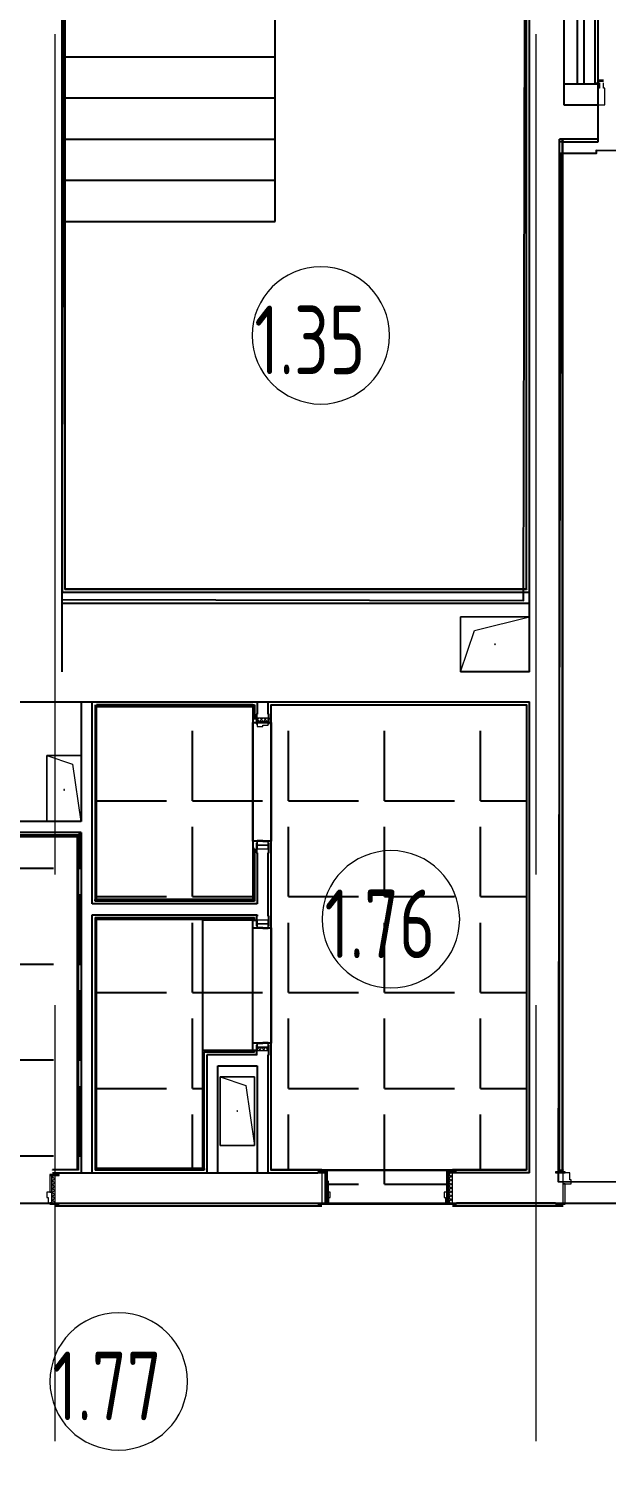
# Model space of a CAD drawing. Header units: millimetres. Extents: x -625 to 415037, y -3642 to 102118.
# Drawn here: x 89235 to 93440, y 11254 to 21816 of the extents above; entities that cross this region are included whole.
import ezdxf

# ---------------------------------------------------------------- set-up
doc = ezdxf.new("R2010")
doc.units = ezdxf.units.MM
doc.linetypes.add('Осевая', pattern=[6350, 1270, -952.5, 3175, -952.5])
doc.layers.add('1) плитка  КР1', color=40, linetype='Continuous')
for name, color, linetype, lineweight in [('A-AREA-IDEN', 7, 'Continuous', 9), ('A-DOOR-FRAM-2', 7, 'Continuous', 5), ('A-GENM', 7, 'Continuous', 9), ('A-GLAZ-CWMG-1', 7, 'Continuous', 20), ('Оси', 7, 'Continuous', 9), ('Оси-2', 7, 'Осевая', 9)]:
    doc.layers.add(name, color=color, linetype=linetype, lineweight=lineweight)
doc.layers.add('A-DOOR-FRAM-1', color=7, linetype='Continuous', lineweight=5, true_color=0xc0c0c0)
doc.styles.add('СПДС', font='ГОСТ тип А.ttf', dxfattribs={"width": 0.9})
pattern_1 = [(45, (-296.384, 104.685), (-14.1421, 14.1421), []), (135, (-296.384, 104.685), (-14.1421, -14.1421), [])]

# ---------------------------------------------------------------- blocks, each defined once
blk = doc.blocks.new('110_Дверь_СКБ_2Ст - Д-1_л_Лестничная клетка EIS60 2-32142534-Объем проектирования 1 этажа')
at = {"layer": 'A-DOOR-FRAM-1'}
for p, q in [((-672, 118), (-742, 118)), ((-742, 118), (-742, 110)), ((-742, 110), (-672, 110)), ((-638, 110), (-688, 110)), ((-688, 110), (-688, 30)), ((-672, 110), (-672, 118)), ((-638, 60), (-638, 110)), ((662, 110), (662, 60)), ((712, 110), (662, 110)), ((768, 118), (698, 118)), ((698, 118), (698, 110)), ((698, 110), (768, 110)), ((712, 30), (712, 110)), ((768, 110), (768, 118)), ((-688, 30), (-628, 30)), ((-672, 30), (-688, 30)), ((-688, 30), (-688, -110)), ((-672, -110), (-672, 30)), ((-628, 60), (-638, 60)), ((-628, 30), (-628, 60)), ((662, 60), (652, 60)), ((652, 60), (652, 30)), ((652, 30), (712, 30)), ((712, 30), (698, 30)), ((698, 30), (698, -110)), ((712, -110), (712, 30)), ((-672, -110), (-742, -110)), ((-742, -110), (-742, -118)), ((-742, -118), (-672, -118)), ((-688, -110), (-672, -110)), ((-672, -118), (-672, -110)), ((698, -110), (712, -110)), ((768, -110), (698, -110)), ((698, -110), (698, -118)), ((698, -118), (768, -118)), ((768, -118), (768, -110))]:
    blk.add_line(p, q, dxfattribs=at)
blk = doc.blocks.new('110_Дверь_СКБ_1Ст_Внутренняя1 - Д-8 950x2100h_охрана-V22-Объем проектирования 1 этажа')
at = {"layer": 'A-DOOR-FRAM-2'}
h = blk.add_hatch(dxfattribs=at)
h.set_pattern_fill('FP_34', color=256, style=0, pattern_type=2)
h.set_pattern_definition([(45, (-296.384, 164.685), (-14.1421, 14.1421), []), (135, (-296.384, 164.685), (-14.1421, -14.1421), [])])
h.paths.add_polyline_path([(-438, 100), (-463, 100), (-463, -100), (-438, -100), (-438, 17)])
at = {"layer": 'A-DOOR-FRAM-1'}
for p, q in [((-423, 108), (-493, 108)), ((-493, 108), (-493, 100)), ((-423, 100), (-423, 108)), ((517, 108), (447, 108)), ((447, 108), (447, 100)), ((517, 100), (517, 108)), ((-493, 100), (-423, 100)), ((-438, 100), (-463, 100)), ((-463, 100), (-463, -100)), ((-413, 100), (-438, 100)), ((-438, 100), (-438, 20)), ((-438, -100), (-438, 100)), ((-423, 100), (-438, 100)), ((-438, 100), (-438, 99)), ((-438, 99), (-423, 99)), ((-438, 20), (-403, 20)), ((-423, 20), (-438, 20)), ((-438, 20), (-438, -100)), ((-423, 99), (-423, 100)), ((-423, -100), (-423, 20)), ((-413, 60), (-413, 100)), ((-403, 60), (-413, 60)), ((-403, 20), (-403, 60)), ((437, 60), (427, 60)), ((427, 60), (427, 20)), ((427, 20), (462, 20)), ((437, 100), (437, 60)), ((462, 100), (437, 100)), ((462, 100), (447, 100)), ((447, 100), (447, 99)), ((447, 100), (517, 100)), ((447, 99), (462, 99)), ((462, 20), (447, 20)), ((447, 20), (447, -100)), ((462, 20), (462, 100)), ((487, 100), (462, 100)), ((462, 100), (462, -100)), ((462, 99), (462, 100)), ((462, -100), (462, 20)), ((487, -100), (487, 100)), ((-423, -100), (-493, -100)), ((-493, -100), (-493, -108)), ((-463, -100), (-438, -100)), ((-438, -100), (-423, -100)), ((-423, -108), (-423, -100)), ((447, -100), (462, -100)), ((517, -100), (447, -100)), ((447, -100), (447, -108)), ((462, -100), (487, -100)), ((517, -108), (517, -100)), ((-493, -108), (-423, -108)), ((447, -108), (517, -108))]:
    blk.add_line(p, q, dxfattribs=at)
blk = doc.blocks.new('110_Дверь_СКБ_1Ст_Внутренняя1 - Д-8_п_ 950x2100h_охрана 2-32201800-Объем проектирования 1 этажа')
at = {"layer": 'A-DOOR-FRAM-2'}
h = blk.add_hatch(dxfattribs=at)
h.set_pattern_fill('FP_89', color=256, style=0, pattern_type=2)
h.set_pattern_definition([(45, (-296.384, 174.685), (-14.1421, 14.1421), []), (135, (-296.384, 174.685), (-14.1421, -14.1421), [])])
h.paths.add_polyline_path([(-438, 110), (-463, 110), (-463, -110), (-438, -109)])
at = {"layer": 'A-DOOR-FRAM-1'}
for p, q in [((-423, 118), (-493, 118)), ((-493, 118), (-493, 110)), ((-493, 110), (-423, 110)), ((-438, 110), (-463, 110)), ((-463, 110), (-463, -110)), ((-413, 110), (-438, 110)), ((-438, 110), (-438, 30)), ((-438, -110), (-438, 110)), ((-423, 110), (-438, 110)), ((-438, 110), (-438, 109)), ((-438, 109), (-423, 109)), ((-423, 110), (-423, 118)), ((-423, 109), (-423, 110)), ((-413, 70), (-413, 110)), ((437, 110), (437, 70)), ((462, 110), (437, 110)), ((517, 118), (447, 118)), ((447, 118), (447, 110)), ((462, 110), (447, 110)), ((447, 110), (447, 109)), ((447, 110), (517, 110)), ((447, 109), (462, 109)), ((462, 30), (462, 110)), ((487, 110), (462, 110)), ((462, 110), (462, -110)), ((462, 109), (462, 110)), ((487, -110), (487, 110)), ((517, 110), (517, 118)), ((-438, 30), (-403, 30)), ((-423, 30), (-438, 30)), ((-438, 30), (-438, -110)), ((-423, -110), (-423, 30)), ((-403, 70), (-413, 70)), ((-403, 30), (-403, 70)), ((437, 70), (427, 70)), ((427, 70), (427, 30)), ((427, 30), (462, 30)), ((462, 30), (447, 30)), ((447, 30), (447, -110)), ((462, -110), (462, 30)), ((-423, -110), (-493, -110)), ((-493, -110), (-493, -118)), ((-493, -118), (-423, -118)), ((-463, -110), (-438, -110)), ((-438, -110), (-423, -110)), ((-423, -118), (-423, -110)), ((447, -110), (462, -110)), ((517, -110), (447, -110)), ((447, -110), (447, -118)), ((447, -118), (517, -118)), ((462, -110), (487, -110)), ((517, -118), (517, -110))]:
    blk.add_line(p, q, dxfattribs=at)
blk = doc.blocks.new('110_Дверь_СКБ_1Ст_Внутренняя1 - Д-7_п__950x2100h_Туалет-32207265-Объем проектирования 1 этажа')
at = {"layer": 'A-DOOR-FRAM-2'}
h = blk.add_hatch(dxfattribs=at)
h.set_pattern_fill('FP_36', color=256, style=0, pattern_type=2)
h.set_pattern_definition(pattern_1)
h.paths.add_polyline_path([(-438, 40), (-463, 40), (-461, -40), (-438, -40)])
at = {"layer": 'A-DOOR-FRAM-1'}
for p, q in [((-423, 48), (-493, 48)), ((-493, 48), (-493, 40)), ((-493, 40), (-423, 40)), ((-438, 40), (-463, 40)), ((-463, 40), (-463, -40)), ((-413, 40), (-438, 40)), ((-438, 40), (-438, -40)), ((-438, -40), (-438, 40)), ((-423, 40), (-438, 40)), ((-438, 40), (-438, 39)), ((-438, 39), (-423, 39)), ((-423, 40), (-423, 48)), ((-423, 39), (-423, 40)), ((-413, 0), (-413, 40)), ((-403, 0), (-413, 0)), ((-403, -40), (-403, 0)), ((437, 0), (427, 0)), ((427, 0), (427, -40)), ((437, 40), (437, 0)), ((462, 40), (437, 40)), ((517, 48), (447, 48)), ((447, 48), (447, 40)), ((462, 40), (447, 40)), ((447, 40), (447, 39)), ((447, 40), (517, 40)), ((447, 39), (462, 39)), ((462, -40), (462, 40)), ((487, 40), (462, 40)), ((462, 40), (462, -40)), ((462, 39), (462, 40)), ((487, -40), (487, 40)), ((517, 40), (517, 48)), ((-423, -40), (-493, -40)), ((-493, -40), (-493, -48)), ((-493, -48), (-423, -48)), ((-463, -40), (-438, -40)), ((-423, -39), (-438, -39)), ((-438, -39), (-438, -40)), ((-438, -40), (-403, -40)), ((-438, -40), (-423, -40)), ((-423, -40), (-423, -39)), ((-423, -48), (-423, -40)), ((427, -40), (462, -40)), ((462, -39), (447, -39)), ((447, -39), (447, -40)), ((447, -40), (462, -40)), ((517, -40), (447, -40)), ((447, -40), (447, -48)), ((447, -48), (517, -48)), ((462, -40), (462, -39)), ((462, -40), (487, -40)), ((517, -48), (517, -40))]:
    blk.add_line(p, q, dxfattribs=at)
blk = doc.blocks.new('110_Дверь_СКБ_1Ст_Внутренняя1 - Д-7_л__950x2100h_Туалет-32209783-Объем проектирования 1 этажа')
at = {"layer": 'A-DOOR-FRAM-2'}
h = blk.add_hatch(dxfattribs=at)
h.set_pattern_fill('FP_36', color=256, style=0, pattern_type=2)
h.set_pattern_definition(pattern_1)
h.paths.add_polyline_path([(-463, -40), (-438, -40), (-438, 40), (-463, 40)])
at = {"layer": 'A-DOOR-FRAM-1'}
for p, q in [((-423, 48), (-493, 48)), ((-493, 48), (-493, 40)), ((-493, 40), (-423, 40)), ((-438, 40), (-463, 40)), ((-463, 40), (-463, -40)), ((-413, 40), (-438, 40)), ((-438, 40), (-438, -40)), ((-438, -40), (-438, 40)), ((-423, 40), (-438, 40)), ((-438, 40), (-438, 39)), ((-438, 39), (-423, 39)), ((-423, 40), (-423, 48)), ((-423, 39), (-423, 40)), ((-413, 0), (-413, 40)), ((-403, 0), (-413, 0)), ((-403, -40), (-403, 0)), ((437, 0), (427, 0)), ((427, 0), (427, -40)), ((437, 40), (437, 0)), ((462, 40), (437, 40)), ((517, 48), (447, 48)), ((447, 48), (447, 40)), ((462, 40), (447, 40)), ((447, 40), (447, 39)), ((447, 40), (517, 40)), ((447, 39), (462, 39)), ((462, -40), (462, 40)), ((487, 40), (462, 40)), ((462, 40), (462, -40)), ((462, 39), (462, 40)), ((487, -40), (487, 40)), ((517, 40), (517, 48)), ((-423, -40), (-493, -40)), ((-493, -40), (-493, -48)), ((-493, -48), (-423, -48)), ((-463, -40), (-438, -40)), ((-423, -39), (-438, -39)), ((-438, -39), (-438, -40)), ((-438, -40), (-403, -40)), ((-438, -40), (-423, -40)), ((-423, -40), (-423, -39)), ((-423, -48), (-423, -40)), ((427, -40), (462, -40)), ((462, -39), (447, -39)), ((447, -39), (447, -40)), ((447, -40), (462, -40)), ((517, -40), (447, -40)), ((447, -40), (447, -48)), ((447, -48), (517, -48)), ((462, -40), (462, -39)), ((462, -40), (487, -40)), ((517, -48), (517, -40))]:
    blk.add_line(p, q, dxfattribs=at)
blk = doc.blocks.new('GM_Отверстие прямоугольное _в плите_ - Отверстие-21716050-Объем проектирования 1 этажа')
at = {"layer": 'A-GENM'}
for p, q in [((-250, -200), (-250, 200)), ((-250, 200), (250, 200)), ((250, 200), (-250, 200)), ((-250, 200), (-250, -200)), ((-150, 100), (250, 200)), ((-250, -200), (-150, 100))]:
    blk.add_line(p, q, dxfattribs=at)
for start, end in [(360, 180), (180, 360)]:
    blk.add_arc((0, 0), 2.5, start, end, dxfattribs=at)
blk = doc.blocks.new('GM_Отверстие прямоугольное _в плите_ - Отверстие-V124-Объем проектирования 1 этажа')
at = {"layer": 'A-GENM'}
for p, q in [((-250, -125), (-250, 125)), ((-250, 125), (-250, -125)), ((-187, 62), (230, 122)), ((-250, -125), (-187, 62)), ((230, -125), (-250, -125)), ((-250, -125), (230, -125))]:
    blk.add_line(p, q, dxfattribs=at)
for start, end in [(360, 180), (180, 360)]:
    blk.add_arc((0, 0), 2.5, start, end, dxfattribs=at)
blk = doc.blocks.new('Прямоугольный импост - Импост структурный с накладкой - 170мм-22855280-Объем проектирования 1 этажа')
at = {"layer": 'A-GLAZ-CWMG-1'}
for p, q in [((0, 160), (-50, 160)), ((-50, 160), (-50, 40)), ((0, 40), (0, 160)), ((-50, 40), (-40, 40)), ((-40, 40), (-40, 0)), ((-10, 0), (-10, 40)), ((-10, 40), (0, 40)), ((0, 0), (-10, 0)), ((0, -10), (0, 0)), ((-40, -10), (0, -10))]:
    blk.add_line(p, q, dxfattribs=at)
blk = doc.blocks.new('GM_Отверстие прямоугольное _в плите_ - Отверстие-V205-Объем проектирования 1 этажа')
at = {"layer": 'A-GENM'}
for p, q in [((-250, -125), (-250, 125)), ((-250, 125), (250, 125)), ((250, 125), (-250, 125)), ((-250, 125), (-250, -125)), ((-187, 62), (250, 125)), ((250, 125), (250, -125)), ((250, -125), (250, 125)), ((-250, -125), (-187, 62)), ((250, -125), (-250, -125)), ((-250, -125), (250, -125))]:
    blk.add_line(p, q, dxfattribs=at)
for start, end in [(360, 180), (180, 360)]:
    blk.add_arc((0, 0), 2.5, start, end, dxfattribs=at)
blk = doc.blocks.new('Марка_Помещения - Номер-25198446-Объем проектирования 1 этажа')
at = {"layer": 'A-AREA-IDEN'}
for start, end in [(360, 180), (180, 360)]:
    blk.add_arc((0, 0), 2.5, start, end, dxfattribs=at)

msp = doc.modelspace()

# ---------------------------------------------------------------- hatches: boundary and pattern name
at = {"layer": '1) плитка  КР1'}
h = msp.add_hatch(dxfattribs=at)
h.set_pattern_fill('ANGLE', color=256, scale=100)
h.set_pattern_definition([(0, (89725.7, 16892.94), (0, 698.5), [508, -190.5]), (90, (89725.7, 16892.94), (-698.5, 4e-14), [508, -190.5])])
h.paths.add_polyline_path([(90864, 16764), (90996, 16764), (90996, 15899), (90864, 15899)])
h.paths.add_polyline_path([(89726, 16882), (90864, 16882), (90864, 15475), (89726, 15475)])
h.paths.add_polyline_path([(92855, 13504), (90996, 13504), (90996, 16893), (92855, 16893)])
h.paths.add_polyline_path([(90498, 14375), (90864, 14375), (90864, 15324), (90498, 15324)])
h.paths.add_polyline_path([(89726, 15331), (90498, 15331), (90498, 13504), (89726, 13504)])
h.paths.add_polyline_path([(90864, 15269), (90996, 15269), (90996, 14428), (90864, 14428)])
h.paths.add_polyline_path([(92275, 13256), (91405, 13256), (91405, 13504), (92275, 13504)])
h = msp.add_hatch(dxfattribs=at)
h.set_pattern_fill('ANGLE', color=256, scale=100)
h.set_pattern_definition([(0, (205553.1, 26879), (0, 698.5), [508, -190.5]), (90, (205553.1, 26879), (-698.5, 4e-14), [508, -190.5])])
h.paths.add_polyline_path([(89584, 15933), (86566, 15933), (86566, 15105), (86944, 15105), (86944, 14483), (86556, 14483), (86556, 14065), (88416, 14065), (88416, 13485), (88475, 13485), (88475, 13484), (88475, 13472), (88515, 13472), (88515, 13464), (88515, 13344), (88535, 13344), (88535, 13304), (88525, 13304), (88525, 13264), (89375, 13264), (89375, 13304), (89365, 13304), (89365, 13344), (89385, 13344), (89385, 13464), (89385, 13472), (89425, 13472), (89425, 13484), (89615, 13484), (89615, 15964), (86535, 15964), (86535, 15074), (86913, 15074), (86913, 14514), (86535, 14514), (86535, 14044), (88395, 14044), (88395, 13464), (88445, 13464), (88445, 13472), (88475, 13472), (88475, 13484), (88416, 13484), (88416, 14065), (86556, 14065), (86555, 14064), (86556, 14064), (86556, 14483), (86555, 14483), (86555, 14494), (86933, 14494), (86933, 15094), (86555, 15094), (86555, 15944), (89595, 15944), (89595, 15933), (89595, 13505), (89584, 13505)])

# ---------------------------------------------------------------- linework, layer by layer
for p, q in [((93125, 26964), (93125, 21414)), ((89475, 17134), (89475, 26714)), ((89475, 26714), (89475, 17714)), ((89495, 26694), (89495, 17734)), ((92854, 17736), (92854, 26276)), ((92855, 17735), (92855, 23214)), ((92875, 17134), (92875, 23214)), ((93225, 21414), (93225, 23214)), ((93275, 21414), (93275, 23214)), ((93355, 21414), (93355, 23214)), ((93375, 21414), (93375, 23214)), ((91025, 21614), (91025, 21914)), ((89496, 20867), (89496, 21862)), ((89495, 21614), (91025, 21614)), ((89495, 21614), (91025, 21614)), ((91025, 21314), (91025, 21614)), ((93375, 21444), (93415, 21444)), ((93375, 21414), (93125, 21414)), ((93125, 21414), (93125, 21264)), ((93355, 21422), (93375, 21422)), ((93375, 21417), (93355, 21417)), ((93375, 20994), (93375, 21414)), ((89495, 21314), (91025, 21314)), ((89495, 21314), (91025, 21314)), ((91025, 21014), (91025, 21314)), ((93125, 21264), (93375, 21264)), ((89495, 21014), (91025, 21014)), ((89495, 21014), (91025, 21014)), ((91025, 20714), (91025, 21014)), ((93095, 13492), (93095, 21014)), ((93375, 21014), (93095, 21014)), ((93115, 20994), (93095, 20994)), ((93116, 20994), (93115, 20994)), ((93125, 21014), (93116, 21004)), ((93116, 21004), (93116, 21014)), ((93116, 21004), (93116, 20994)), ((93116, 20994), (93375, 20994)), ((93116, 13494), (93116, 20994)), ((93116, 20993), (93375, 20993)), ((93117, 21014), (93117, 21005)), ((93117, 20994), (93117, 13494)), ((93375, 20993), (93375, 20994)), ((89496, 20867), (89495, 20867)), ((89496, 20867), (89496, 17734)), ((89495, 20714), (91025, 20714)), ((89495, 20714), (91025, 20714)), ((91025, 20414), (91025, 20714)), ((89495, 20414), (91025, 20414)), ((89495, 20414), (91025, 20414)), ((89496, 20314), (89495, 20314)), ((89475, 17714), (89475, 17714)), ((89475, 17714), (92875, 17714)), ((89495, 17736), (92854, 17736)), ((89496, 17735), (89495, 17735)), ((92855, 17734), (89495, 17734)), ((89496, 17734), (89495, 17734)), ((92854, 17735), (89496, 17735)), ((92854, 17736), (92854, 17735)), ((92854, 17735), (92855, 17735)), ((92855, 17735), (92855, 17734)), ((89475, 17634), (92875, 17634)), ((92875, 17134), (92375, 17134)), ((86555, 16914), (90975, 16914)), ((89615, 16914), (89615, 16044)), ((89695, 15444), (89695, 16914)), ((90895, 16914), (90895, 16824)), ((90975, 16914), (92875, 16914)), ((90975, 16824), (90975, 16914)), ((92875, 13484), (92875, 16914)), ((89715, 16894), (89715, 15475)), ((89726, 16893), (89726, 16894)), ((90864, 16893), (89726, 16893)), ((89726, 16882), (90864, 16882)), ((89726, 15464), (89726, 16882)), ((90864, 16894), (90875, 16894)), ((90864, 16894), (90864, 16893)), ((90864, 16882), (90864, 16794)), ((90864, 16794), (90875, 16794)), ((90875, 16894), (90875, 16794)), ((90875, 16794), (90887, 16794)), ((90983, 16794), (90995, 16794)), ((90995, 16894), (92855, 16894)), ((90995, 16794), (90996, 16794)), ((90996, 16794), (90996, 16893)), ((90996, 16893), (92854, 16893)), ((92854, 16893), (92854, 13505)), ((89615, 15964), (85035, 15964)), ((89615, 16044), (88686, 16044)), ((89615, 15964), (89615, 13484)), ((89595, 15944), (86555, 15944)), ((86555, 15933), (89595, 15933)), ((89584, 15944), (89584, 13504)), ((89595, 15933), (89595, 15944)), ((89595, 13504), (89595, 15933)), ((90875, 15844), (90864, 15844)), ((90864, 15844), (90864, 15464)), ((90875, 15844), (90875, 15464)), ((90996, 15844), (90995, 15844)), ((90996, 15324), (90996, 15844)), ((90895, 15814), (90895, 15444)), ((90975, 15354), (90975, 15814)), ((90895, 15444), (89695, 15444)), ((89715, 15464), (89715, 15475)), ((90875, 15475), (89715, 15475)), ((90875, 15464), (89715, 15464)), ((89695, 15364), (90895, 15364)), ((89695, 13484), (89695, 15364)), ((89715, 15344), (90875, 15344)), ((89715, 15344), (89715, 15333)), ((89715, 15333), (90875, 15333)), ((89715, 15333), (89715, 13504)), ((89726, 13504), (89726, 15344)), ((90864, 15344), (90864, 15324)), ((90864, 15324), (90875, 15324)), ((90875, 15333), (90875, 15344)), ((90875, 15324), (90875, 15333)), ((90875, 15324), (90887, 15324)), ((90895, 15364), (90895, 15354)), ((90995, 15324), (90996, 15324)), ((90498, 14375), (90498, 13504)), ((90875, 14375), (90498, 14375)), ((90875, 14374), (90864, 14374)), ((90864, 14374), (90864, 14364)), ((90875, 14374), (90875, 14375)), ((90887, 14374), (90875, 14374)), ((90875, 14364), (90875, 14374)), ((90996, 14374), (90995, 14374)), ((90996, 13505), (90996, 14374)), ((90875, 14364), (90509, 14364)), ((90509, 13515), (90509, 14364)), ((90895, 14344), (90529, 14344)), ((90529, 14344), (90529, 13484)), ((90609, 14264), (90895, 14264)), ((90609, 13484), (90609, 14264)), ((90895, 14264), (90895, 13484)), ((90975, 13484), (90975, 14344)), ((89595, 13505), (89405, 13505)), ((89405, 13505), (89405, 13504)), ((89405, 13484), (89425, 13484)), ((89425, 13484), (89425, 13472)), ((89425, 13484), (91335, 13484)), ((90509, 13515), (89715, 13515)), ((90509, 13504), (89715, 13504)), ((90509, 13515), (90509, 13504)), ((90509, 13504), (90509, 13504)), ((90996, 13504), (90995, 13504)), ((91365, 13505), (90996, 13505)), ((91365, 13504), (91365, 13505)), ((92854, 13505), (92315, 13505)), ((92315, 13505), (92315, 13504)), ((92875, 13484), (92345, 13484)), ((92855, 13505), (92855, 13504)), ((93095, 13504), (93115, 13504)), ((93115, 13504), (93120, 13504)), ((93120, 13505), (93116, 13505)), ((93116, 13494), (93117, 13494)), ((93120, 13504), (93120, 13505)), ((89425, 13256), (89425, 13244)), ((89425, 13244), (89425, 13243)), ((89425, 13243), (91365, 13243)), ((89455, 13264), (91335, 13264)), ((91363, 13244), (91365, 13244)), ((91365, 13243), (91365, 13244)), ((92315, 13244), (92315, 13243)), ((92315, 13243), (93120, 13243)), ((93065, 13264), (92345, 13264)), ((92875, 13264), (93065, 13264)), ((93095, 13244), (93095, 13256)), ((93096, 13244), (93095, 13244)), ((93120, 13243), (93120, 13244))]:
    msp.add_line(p, q)
at = {"flags": 128}
msp.add_lwpolyline([(89482, 21120), (89481, 21120), (89481, 21064), (89482, 21064), (89474, 17661), (92832, 17654), (92852, 26201), (92442, 26202), (89494, 26208)], close=True, dxfattribs=at)
msp.add_lwpolyline([(94959, 20927), (93360, 20930), (93360, 20909), (93102, 20910), (93085, 13422), (94592, 13418)], dxfattribs=at)
msp.add_lwpolyline([(82779, 13264), (121275, 13264), (121275, 10464), (82779, 10464)], close=True)
at = {"layer": '1) плитка  КР1'}
for points in [[(89726, 16882), (90864, 16882), (90864, 15475), (89726, 15475)], [(92855, 13504), (90996, 13504), (90996, 16893), (92855, 16893)], [(90864, 16764), (90996, 16764), (90996, 15899), (90864, 15899)], [(89726, 15331), (90498, 15331), (90498, 13504), (89726, 13504)], [(90498, 14375), (90864, 14375), (90864, 15324), (90498, 15324)], [(90864, 15269), (90996, 15269), (90996, 14428), (90864, 14428)], [(92275, 13256), (91405, 13256), (91405, 13504), (92275, 13504)]]:
    msp.add_lwpolyline(points, close=True, dxfattribs=at)
msp.add_lwpolyline([(92275, 13426), (92275, 13256), (91411, 13256), (91411, 13426)], dxfattribs=at)
at = {"layer": 'Оси'}
for p, q in [((89425, 16779), (89425, 21779)), ((92925, 16779), (92925, 21779))]:
    msp.add_line(p, q, dxfattribs=at)
at = {"layer": 'Оси-2'}
for p, q in [((89425, 2958), (89425, 16779)), ((92925, 2958), (92925, 16779))]:
    msp.add_line(p, q, dxfattribs=at)

# ---------------------------------------------------------------- block references
for name, p, rotation in [('Прямоугольный импост - Импост структурный с накладкой - 170мм-22855280-Объем проектирования 1 этажа', (93375, 21424), 180), ('110_Дверь_СКБ_1Ст_Внутренняя1 - Д-7_п__950x2100h_Туалет-32207265-Объем проектирования 1 этажа', (90935, 16332), 270), ('GM_Отверстие прямоугольное _в плите_ - Отверстие-V124-Объем проектирования 1 этажа', (89490, 16274), 270), ('110_Дверь_СКБ_1Ст_Внутренняя1 - Д-7_л__950x2100h_Туалет-32209783-Объем проектирования 1 этажа', (90935, 14837), 90), ('GM_Отверстие прямоугольное _в плите_ - Отверстие-V205-Объем проектирования 1 этажа', (90750, 13934), 270), ('110_Дверь_СКБ_1Ст_Внутренняя1 - Д-8 950x2100h_охрана-V22-Объем проектирования 1 этажа', (88962, 13364), 180), ('110_Дверь_СКБ_1Ст_Внутренняя1 - Д-8_п_ 950x2100h_охрана 2-32201800-Объем проектирования 1 этажа', (91852, 13374), 180)]:
    msp.add_blockref(name, p, dxfattribs=dict(rotation=rotation))
for name, p in [('GM_Отверстие прямоугольное _в плите_ - Отверстие-21716050-Объем проектирования 1 этажа', (92625, 17334)), ('110_Дверь_СКБ_2Ст - Д-1_л_Лестничная клетка EIS60 2-32142534-Объем проектирования 1 этажа', (93807, 13374))]:
    msp.add_blockref(name, p)
at = {"layer": 'A-AREA-IDEN', "xscale": 199.9999999999999, "yscale": 199.9999999999999, "zscale": 199.9999999999999}
for p in [(91358, 19584), (91868, 15331), (89887, 11965)]:
    msp.add_blockref('Марка_Помещения - Номер-25198446-Объем проектирования 1 этажа', p, dxfattribs=at)

# ---------------------------------------------------------------- texts
at = {"layer": 'A-AREA-IDEN', "char_height": 500, "width": 1212.15, "attachment_point": 1, "style": 'СПДС'}
for s, insert in [('1.35', (90874, 19801)), ('1.76', (91385, 15548)), ('1.77', (89404, 12182))]:
    msp.add_mtext(s, dxfattribs=dict(at, insert=insert))

doc.saveas('drawing.dxf')
